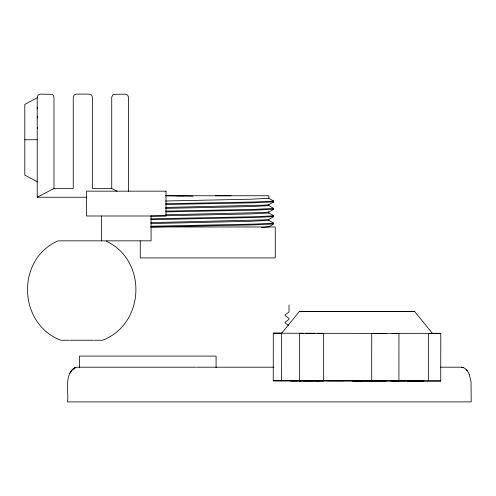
<?xml version="1.0" encoding="UTF-8"?>
<svg xmlns="http://www.w3.org/2000/svg" width="496" height="496" viewBox="0 0 496 496"><rect width="100%" height="100%" fill="white"/><g stroke="black" fill="none" stroke-linecap="round" stroke-linejoin="round"><path stroke-width="0.74" d="M386.186 381.033L273.246 380.816L273.284 333.176L281.821 333.163M281.629 380.841L281.678 333.188M289.013 305.028L289.013 312.003L285.157 314.811L285.157 315.611L289.013 318.42L289.013 319.368L285.157 322.177L285.157 322.97L288.467 325.376M301.438 380.934L299.534 380.928L299.578 333.281L315.041 333.306M371.684 381.015L371.721 333.368L440.789 333.343L440.746 380.984L392.045 381.033M428.494 380.996L428.538 333.355L440.789 333.343M37.219 97.768L37.219 197.241L86.329 197.241M37.219 97.21L38.124 95.009L40.325 94.104L52.061 94.339L53.078 95.009L53.99 97.21L53.99 188.492L37.219 197.241M195.945 367.195L77.413 367.195C63.221 370.524 68.956 392.472 67.555 401.896L471.2 401.896L471.039 381.846L469.29 374.406M432.394 333.331L414.693 311.581L377.933 311.5M69.707 373.73C70.959 371.256 72.602 368.795 75.218 367.629L73.135 368.912M273.284 333.176L281.672 333.2L299.417 311.469L349.754 311.469M165.608 207.415L264.213 205.152L268.888 204.693L273.755 201.884L273.184 201.729M165.608 214.774L264.213 212.511L268.888 212.052L273.755 209.244L273.184 209.095M150.796 222.636L264.213 219.877L268.888 219.412L273.755 216.603L273.184 216.454M264.858 227.199L268.888 226.777L273.755 223.969L254.349 224.886L150.821 227.013M37.268 97.743L24.8 104.402L24.8 175.094L37.219 181.716M165.726 211.091L254.349 209.368L273.755 208.45L268.888 205.642L250.908 206.559L165.608 208.363M150.821 218.854L254.349 216.733L273.755 215.81L268.888 213.001L250.908 213.925L150.796 216.07M150.821 226.219L254.349 224.093L273.755 223.169L268.888 220.367L250.908 221.284L150.796 223.584M268.361 198.127L273.755 201.091L254.349 202.008L165.726 203.732M273.755 201.884L254.349 202.802L165.726 204.526M273.755 209.244L254.349 210.168L165.726 211.885M273.755 216.603L254.349 217.527L150.821 219.654M261.373 227.36L264.213 227.236M273.246 380.816L344.026 380.804M165.608 201.004L250.908 199.2L268.888 198.282L268.888 195.753L165.608 195.753L193.049 196.162M315.078 380.779L319.505 380.773M176.812 195.827L184.016 195.753M394.512 311.562L385.262 311.581M414.693 311.581L377.89 311.587M230.993 195.753L215.518 195.753M299.534 380.922L300.185 380.916M24.8 139.748L37.219 139.748M53.99 188.492L73.241 188.492L73.241 97.21L74.146 95.009L76.341 94.104L89.385 94.104L91.58 95.009L92.485 97.21L92.485 188.492L111.736 188.492L117.106 191.295M150.722 226.97L275.255 226.97L275.255 257.92L140.263 257.92L140.263 240.895M58.057 240.839C15.891 259.272 17.93 323.869 60.81 340.244L68.987 340.244M58.751 240.839L151.082 240.839L151.082 215.996M332.32 311.469L319.598 311.488L336.176 311.55M364.355 311.581L382.571 311.618M317.663 333.318L323.59 333.318L323.547 380.965L303.267 380.94M392.088 333.393L398.958 333.38L398.914 381.021L394.487 381.033M69.775 340.244L93.626 340.244M94.42 340.244L102.591 340.244C145.08 323.956 147.585 260.406 106.237 241.174M196.695 367.195L273.835 367.195M440.448 367.195L461.342 367.195C465.335 367.4 467.908 371.033 469.303 374.406M390.439 380.841L405.697 380.854M313.057 380.798L290.451 380.835L297.166 380.891M394.01 381.009L352.594 380.984M407.104 381.002L423.547 380.953L412.467 380.903M345.824 311.438L382.633 311.482M359.532 311.476L299.41 311.482M345.749 311.593L368.286 311.612M305.623 333.306L386.229 333.393M410.725 380.86L352.104 380.798M327.806 380.773L361.398 380.816M385.293 311.519L394.518 311.556M303.31 333.3L281.672 333.2M407.16 380.885L440.746 380.984M299.578 333.281L300.223 333.287M461.342 367.195L463.481 367.629M273.184 200.936L273.755 201.091M273.184 208.295L273.755 208.45M273.184 215.661L273.755 215.81M273.184 223.02L273.755 223.169M268.361 204.538L268.888 204.693M268.361 205.487L268.888 205.642M268.361 211.904L268.888 212.052M268.361 212.852L268.888 213.001M268.361 219.263L268.888 219.412M268.361 220.212L268.888 220.367M268.361 226.622L268.888 226.777M466.06 369.359L467.22 370.679M37.219 127.999L37.454 128.433L37.219 127.801M37.219 117.155L37.454 117.887L37.231 116.82M37.231 116.994L37.454 117.887M37.243 107.818L37.454 108.822L37.256 107.682M216.082 367.641L216.082 356.085L79.459 356.085L79.459 367.641M128.507 191.313L128.507 97.21L127.602 95.009L125.401 94.104L113.652 94.339L112.648 95.009L111.736 97.21L111.736 188.492M101.457 215.996L101.457 240.839M166.011 191.158L86.533 191.158L86.533 215.996L166.011 215.996L166.011 191.158"/></g></svg>
